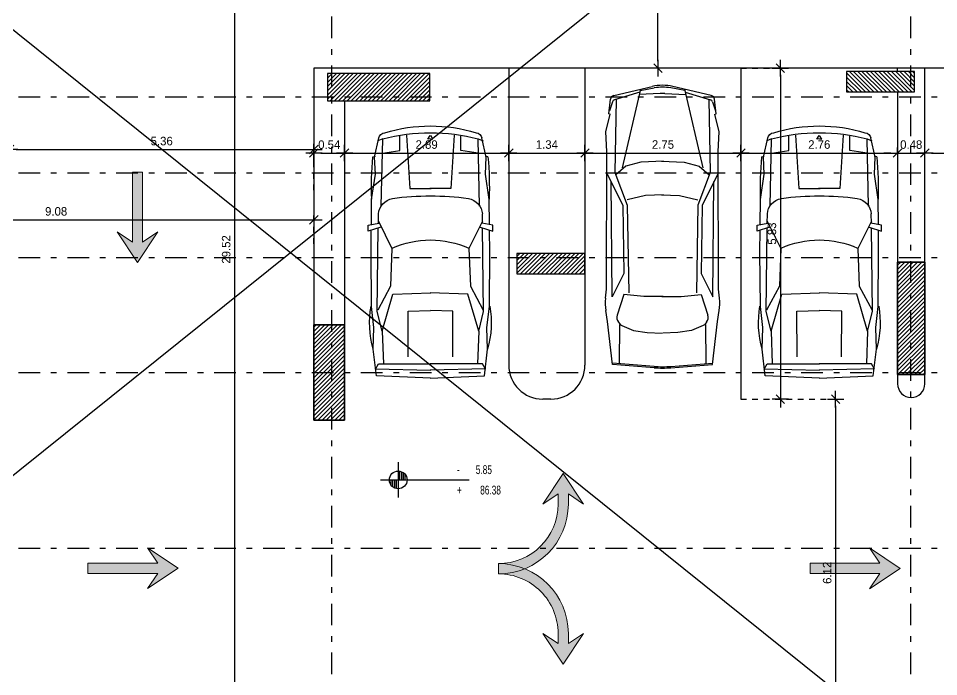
# Model space of a CAD drawing. Extents: x 185 to 567, y -69 to 170.
# Drawn here: x 243.05 to 259.27, y 48.11 to 59.71 of the extents above; entities that cross this region are included whole.
import ezdxf

# ---------------------------------------------------------------- set-up
doc = ezdxf.new("R2010")
doc.units = 0
doc.header["$LTSCALE"] = 0.25
doc.header["$MEASUREMENT"] = 0
doc.header["$PDMODE"] = 35
doc.header["$PDSIZE"] = -1
for name, pattern in [('B4-PLANS$0$DASHDOT', [25.399999999999995, 12.7, -6.349999999999998, 0, -6.349999999999998]), ('B4-PLANS$0$DOT2', [0.125, 0, -0.125]), ('DOT2', [0.125, 0, -0.125])]:
    doc.linetypes.add(name, pattern=pattern)
doc.layers.get('0').update_dxf_attribs({"linetype": 'CONTINUOUS'})
doc.layers.get('Defpoints').update_dxf_attribs({"linetype": 'CONTINUOUS'})
for name, color, linetype in [('A-AX', 1, 'B4-PLANS$0$DASHDOT'), ('A-COL', 11, 'CONTINUOUS'), ('A-IDM', 221, 'CONTINUOUS'), ('A-LVL-50', 4, 'CONTINUOUS'), ('A-PARKING', 2, 'CONTINUOUS'), ('A-PAV', 3, 'CONTINUOUS'), ('A-WL', 7, 'CONTINUOUS')]:
    doc.layers.add(name, color=color, linetype=linetype)
doc.layers.add('A-COLH', color=1, linetype='CONTINUOUS', lineweight=9)
doc.layers.add('A-TRF-MRK-15', color=45, linetype='CONTINUOUS', lineweight=15)
doc.styles.add('B4-PLANS$0$ARABIC', font='xarb.shx', dxfattribs={"width": 0.7})
doc.styles.add('B4-PLANS$0$S100', font='romans.shx', dxfattribs={"width": 0.9})
doc.styles.add('XARAB', font='xarab.shx')
doc.dimstyles.new('DIM100', dxfattribs={"dimtxt": 0.15, "dimasz": 0.12, "dimexe": 0.1, "dimexo": 0, "dimgap": 0.05, "dimtad": 1, "dimzin": 3, "dimdsep": 46, "dimtxsty": 'XARAB', "dimblk": 'DTICK', "dimcen": 0.09, "dimclrd": 256, "dimclre": 4, "dimclrt": 3, "dimadec": 0, "dimazin": 3, "dimtfac": 1, "dimtix": 1, "dimtmove": 2, "dimatfit": 0, "dimldrblk": 'DTICK', "dimfxl": 0.15, "dimtolj": 1, "dimtzin": 3, "dimlwd": -3, "dimlwe": -3, "dimarcsym": 0})

# ---------------------------------------------------------------- blocks, each defined once
blk = doc.blocks.new('col-base-gr')
at = {"layer": 'A-COLH'}
h = blk.add_hatch(dxfattribs=at)
h.set_pattern_fill('ANSI31', color=256, scale=0.35, style=0)
h.set_pattern_definition([(45, (-439.4064858228037, -51.7184621296075), (-0.03093592167691145, 0.03093592167691146), [])])
h.paths.add_polyline_path([(3.973139877876065, 2.253633475464881), (3.973139877876065, 1.853633475464875), (5.473139877876179, 1.853633475464875), (5.473139877876179, 2.253633475464881)])
h = blk.add_hatch(dxfattribs=at)
h.set_pattern_fill('ANSI31', color=256, scale=0.35, angle=90, style=0)
h.set_pattern_definition([(135, (65.24067998220801, -451.608274992918), (-0.03093592167691146, -0.03093592167691145), [])])
h.paths.add_polyline_path([(12.59314114475956, 1.98363347470886), (12.59314114475956, 2.283633474708999), (11.59314114475956, 2.283633474708999), (11.59314114475956, 1.98363347470886)])
h = blk.add_hatch(dxfattribs=at)
h.set_pattern_fill('ANSI31', color=256, scale=0.35, style=0)
h.set_pattern_definition([(45, (6.753141192865655, -0.6863665230436169), (-0.03093592167691145, 0.03093592167691146), [])])
h.paths.add_polyline_path([(6.753141192865655, -0.6863665230436169), (7.753141192865428, -0.6863665230436169), (7.753141192865428, -0.3863665230434705), (6.753141192865655, -0.3863665230434705)])
h = blk.add_hatch(dxfattribs=at)
h.set_pattern_fill('ANSI31', color=256, scale=0.35, style=0)
h.set_pattern_definition([(45, (-443.1412564627859, -52.1548305629743), (-0.03093592167691145, 0.03093592167691146), [])])
h.paths.add_polyline_path([(12.34314122217086, -0.5163665245337157), (12.74314122217095, -0.5163665245337157), (12.74314122217095, -2.166366524535036), (12.34314122217086, -2.166366524535036)])
h = blk.add_hatch(dxfattribs=at)
h.set_pattern_fill('ANSI31', color=256, scale=0.35, style=0)
h.set_pattern_definition([(45, (-519.5762578812181, -52.12759842865125), (-0.03093592167691145, 0.03093592167691146), [])])
h.paths.add_polyline_path([(4.22313991595729, -2.836366372677098), (3.7731399158979, -2.836366372677098), (3.7731399158979, -1.436366372677007), (4.22313991595729, -1.436366372677007)])
at = {"layer": 'A-COL'}
for points in [[(3.973139877876065, 2.253633475464881), (3.973139877876065, 1.853633475464875), (5.473139877876179, 1.853633475464875), (5.473139877876179, 2.253633475464881)], [(12.59314114475956, 1.98363347470886), (12.59314114475956, 2.283633474708999), (11.59314114475956, 2.283633474708999), (11.59314114475956, 1.98363347470886)], [(12.34314122217086, -0.5163665245337157), (12.74314122217095, -0.5163665245337157), (12.74314122217095, -2.166366524535036), (12.34314122217086, -2.166366524535036)], [(4.22313991595729, -2.836366372677098), (3.7731399158979, -2.836366372677098), (3.7731399158979, -1.436366372677007), (4.22313991595729, -1.436366372677007)]]:
    blk.add_lwpolyline(points, close=True, dxfattribs=at)
at = {"layer": 'A-COL', "elevation": 9.566181999999998e-10}
blk.add_lwpolyline([(6.753141192865655, -0.6863665230436169), (7.753141192865428, -0.6863665230436169), (7.753141192865428, -0.3863665230434705), (6.753141192865655, -0.3863665230434705)], close=True, dxfattribs=at)
blk = doc.blocks.new('B4-PLANS$0$AXES-B2')
at = {"layer": 'A-AX', "ltscale": 0.1}
for p, q in [((0.08499775282632527, 10.08499753139811), (0.0849977527664123, -26.23500246860194)), ((8.584997752826325, 10.08499753138407), (8.584997752766412, -26.23500246861597)), ((-29.65500224789287, -6.895002468692773), (30.30499908711977, -6.89500246869278)), ((-29.65500224789287, -8.010002468823558), (30.30499908711977, -8.010002468823565)), ((-29.6550022478242, -9.25500246912543), (30.30499908718843, -9.25500246912545)), ((-29.6550022478242, -10.94500246869279), (30.30499908718843, -10.94500246869278)), ((-29.6550022478242, -13.52500246882349), (30.30499908718843, -13.52500246882349))]:
    blk.add_line(p, q, dxfattribs=at)
blk = doc.blocks.new('DTICK')
for p, q in [((-1.206834481854456, 0), (1.206834481854456, 0)), ((0, 1.206834481708938), (0, -1.206834481708938))]:
    blk.add_line(p, q)
at = {"color": 3}
blk.add_line((-0.6292744717211463, -0.6292744718666654), (0.6292744717211463, 0.6292744718666654), dxfattribs=at)
blk = doc.blocks.new('*D556')
at = {"layer": 'A-IDM', "color": 4, "linetype": 'DOT2', "lineweight": -3, "ltscale": 2, "transparency": 16777216}
for p, q in [((247.4649210386643, 70.39266105848458), (246.7636533272805, 70.39266105848458)), ((247.4649210387554, 40.87728668781604), (246.7636533272805, 40.87728668781604))]:
    blk.add_line(p, q, dxfattribs=at)
at = {"layer": 'A-IDM', "linetype": 'ByBlock', "lineweight": -3, "ltscale": 2, "transparency": 16777216}
blk.add_line((246.8636533272805, 70.27266105848457), (246.8636533272805, 40.99728668781604), dxfattribs=at)
at = {"layer": 'Defpoints', "color": 0, "linetype": 'ByBlock', "ltscale": 2, "transparency": 16777216}
for p in [(247.4649210386643, 70.39266105848458), (246.8636533272805, 40.87728668781604), (247.4649210387554, 40.87728668781604)]:
    blk.add_point(p, dxfattribs=at)
at = {"layer": 'A-IDM', "linetype": 'ByBlock', "lineweight": -3, "ltscale": 2, "transparency": 16777216, "xscale": 0.12, "yscale": 0.12, "zscale": 0.12}
for p, rotation in [((246.8636533272805, 70.39266105848458), 90), ((246.8636533272805, 40.87728668781604), 270)]:
    blk.add_blockref('DTICK', p, dxfattribs=dict(at, rotation=rotation))
at = {"layer": 'A-IDM', "color": 3, "linetype": 'ByBlock', "ltscale": 2, "transparency": 16777216, "insert": (246.7155362012962, 55.63497387315034), "char_height": 0.15, "attachment_point": 5, "rotation": 90, "style": 'XARAB'}
blk.add_mtext('\\A1;29.52', dxfattribs=at)
blk = doc.blocks.new('*D557')
at = {"layer": 'A-IDM', "color": 4, "linetype": 'DOT2', "lineweight": -3, "ltscale": 2, "transparency": 16777216}
for p, q in [((219.1250006571934, 57.79727380984406), (219.1250006571934, 60.70910552295098)), ((279.6263365187397, 57.79728668778125), (279.6263365187397, 60.70910552295098))]:
    blk.add_line(p, q, dxfattribs=at)
at = {"layer": 'A-IDM', "linetype": 'ByBlock', "lineweight": -3, "ltscale": 2, "transparency": 16777216}
blk.add_line((279.5063365187397, 60.60910552295098), (219.2450006571934, 60.60910552295098), dxfattribs=at)
at = {"layer": 'Defpoints', "color": 0, "linetype": 'ByBlock', "ltscale": 2, "transparency": 16777216}
for p in [(219.1250006571934, 60.60910552295098), (219.1250006571934, 57.79727380984406), (279.6263365187397, 57.79728668778125)]:
    blk.add_point(p, dxfattribs=at)
at = {"layer": 'A-IDM', "linetype": 'ByBlock', "lineweight": -3, "ltscale": 2, "transparency": 16777216, "xscale": 0.12, "yscale": 0.12, "zscale": 0.12, "rotation": 180}
blk.add_blockref('DTICK', (219.1250006571934, 60.60910552295098), dxfattribs=at)
at = {"layer": 'A-IDM', "linetype": 'ByBlock', "lineweight": -3, "ltscale": 2, "transparency": 16777216, "xscale": 0.12, "yscale": 0.12, "zscale": 0.12}
blk.add_blockref('DTICK', (279.6263365187397, 60.60910552295098), dxfattribs=at)
at = {"layer": 'A-IDM', "color": 3, "linetype": 'ByBlock', "ltscale": 2, "transparency": 16777216, "insert": (249.3756685879665, 60.75743229460452), "char_height": 0.15, "attachment_point": 5, "style": 'XARAB'}
blk.add_mtext('\\A1;60.50', dxfattribs=at)
blk = doc.blocks.new('B4-PLANS$0$LEV')
for p, q in [((-2.328306e-10, 400), (-2.328306e-10, -400)), ((-400.0000000002328, 0), (1599.999999999767, 0)), ((-160, -119.9999999995343), (-160, 0)), ((-120, -159.9999999995343), (-120, 0)), ((-80, -183.303027797956), (-80, 0)), ((-40, -195.9591794223524), (-40, 0)), ((40, 0), (40, 195.9591794223524)), ((80, 0), (80, 183.303027797956)), ((120, 0), (120, 159.9999999995343)), ((160, 0), (160, 119.9999999995343))]:
    blk.add_line(p, q)
blk.add_circle((0, 0), 200)
at = {"style": 'B4-PLANS$0$S100', "width": 0.9, "flags": 12}
for tag, p in [('L', (299.9999999997672, 131.8313611936755)), ('P', (299.5180907776062, -392.0770567175932))]:
    blk.add_attdef(tag, p, '', height=200, dxfattribs=at)
blk = doc.blocks.new('B4-PLANS$0$CAR')
for p, q in [((1.061780259531432, 0.5645073517487731), (0.8048423464636016, 0.5029767992086818)), ((1.368303965137898, 0.5496473012304932), (1.061780259531432, 0.5645073517487731)), ((3.434550860240307, 0.5562914739567759), (1.368303965137898, 0.5496473012304932)), ((3.572054570974146, 0.5718678424811401), (3.434550860240307, 0.5562914739567759)), ((3.918489419044292, 0.5406600256962975), (3.75461393635937, 0.5673860724636484)), ((0.5217819383399274, 0.4441644290075146), (0.3845913285645821, -0.1310227449199033)), ((0.4688063166229171, 0.05305773326546159), (0.584353842997686, 0.4344085626432843)), ((0.7979690812197333, 0.5236272511764355), (0.5768536269807782, 0.4977524254788932)), ((0.5822205473776307, 0.4102266769748439), (1.6803222215595, 0.4300155483240928)), ((0.6131636219595862, 0.4654532319553937), (0.7526660856545107, 0.5099021082287436)), ((0.8037553723175108, 0.4964982746298574), (0.7979690812197333, 0.5236272511764355)), ((1.584912897749945, 0.2632062869174092), (1.713411302553197, 0.4160398306403295)), ((1.6803222215595, 0.4300155483240928), (2.170889971037894, 0.2444895480477953)), ((1.699890302713662, 0.5461976748046027), (2.173510997601134, 0.3087790508304238)), ((3.54832493448145, 0.471344010224243), (1.815004175267035, 0.4884348291765832)), ((3.200907638252751, 0.297391003504913), (3.54832493448145, 0.471344010224243)), ((4.569307402531756, 0.4663759174163715), (3.918489419044292, 0.5406600256962975)), ((4.596652569025174, -0.1599069539603875), (4.549657929412035, 0.4652606082892135)), ((4.616385881347213, -0.1599069539603875), (4.569307402531756, 0.4663759174163715)), ((0.4242004530720322, 0.04518349828373402), (1.607085289819985, 0.3194530690377633)), ((2.173510997601134, 0.3087790508304238), (3.200907638252751, 0.297391003504913)), ((3.513728376338065, 0.2959515316158559), (3.825356156779129, 0.3955432683890763)), ((3.542525257806695, -0.00748403649760121), (3.513728376338065, 0.2959515316158559)), ((3.930391841152442, 0.3761899603302368), (3.972913869126181, 0.343533173538674)), ((3.964549444781021, 0.3628765977142621), (4.553775823734654, 0.3653220622987305)), ((3.964549444781021, 0.3628765977142621), (4.056192268941473, 0.1509449754964862)), ((1.523605061622064, 0.03800162322170308), (1.584912897749945, 0.2632062869174092)), ((2.025859595121041, -0.03054111726271458), (2.089144280833239, 0.2458290550013658)), ((2.170889971037894, 0.2444895480477953), (3.490155069370161, 0.2228717139023502)), ((4.056192268941473, 0.1509449754964862), (4.087424280692098, -0.05671502636226933)), ((0.4460312161404119, 0.04974811237991617), (0.4063322751999578, -0.1633028682325062)), ((0.4887626977614588, -0.2501888454505092), (0.5055696608723252, 0.06344195466829206)), ((1.507233913318714, -0.3020188325521076), (1.523605061622064, 0.03800162322170308)), ((2.016566870514559, -0.2989045572714986), (2.025859595121041, -0.03054111726271458)), ((3.545726565455816, -0.2955913690523175), (3.542525257806695, -0.00748403649760121)), ((4.087424280692098, -0.05671502636226933), (4.095114262018114, -0.2792242658049418)), ((1.507233913318714, -0.2705704641705324), (1.523605061622064, -0.6105909199442294)), ((2.016566870514559, -0.2736847394510846), (2.025859595121041, -0.5420481794599823)), ((0.4460312161404119, -0.6223374091025562), (0.4063322751999721, -0.4092864236208129)), ((0.4887626977614588, -0.3224004512721876), (0.5055696608723252, -0.6360312513908752)), ((3.545726565455816, -0.2769979276703793), (3.542525257806695, -0.565105260224982)), ((4.087424280692098, -0.5158742703604275), (4.095114262018114, -0.2933650309176983)), ((4.596652569025174, -0.4126823246740514), (4.549657929412035, -1.037849905011797)), ((4.616385881347213, -0.4126823246740514), (4.569307402531756, -1.038965214139012)), ((0.5217819383399274, -1.016753725730155), (0.3845913285645821, -0.4415665518026799)), ((2.025859595121041, -0.5420481794599823), (2.089144280833239, -0.8184183517240058)), ((4.056192268941473, -0.7235342722191263), (4.087424280692098, -0.5158742703604275)), ((0.4242004530720465, -0.617772795006374), (1.607085289819999, -0.8920423657603465)), ((0.4688063166229313, -0.6256470299881016), (0.5843538429977002, -1.006997859365867)), ((1.523605061622064, -0.6105909199442294), (1.584912897749945, -0.8357955836401061)), ((3.542525257806695, -0.565105260224982), (3.513728376338065, -0.8685408283384959)), ((1.680322221559514, -1.002604845046733), (2.170889971037894, -0.8170788447704354)), ((2.170889971037894, -0.8170788447704354), (3.490155069370161, -0.7954610106249334)), ((3.964549444781021, -0.9354658944369021), (4.056192268941473, -0.7235342722191263)), ((1.584912897749945, -0.8357955836401061), (1.713411302553197, -0.9886291273629695)), ((1.699890302713655, -1.118786971527129), (2.173510997601134, -0.881368347553007)), ((2.173510997601134, -0.881368347553007), (3.200907638252751, -0.869980300227553)), ((3.200907638252751, -0.869980300227553), (3.54832493448145, -1.043933306946826)), ((3.513728376338065, -0.8685408283384959), (3.825356156779129, -0.9681325651117163)), ((3.930391841152442, -0.9487792570528768), (3.972913869126181, -0.9161224702613708)), ((3.964549444781021, -0.9354658944369021), (4.553775823734654, -0.9379113590213706)), ((0.7979690812197333, -1.096216547899019), (0.5768536269807782, -1.070341722201476)), ((0.5822205473776307, -0.9828159736975408), (1.680322221559514, -1.002604845046733)), ((0.6131636219595862, -1.038042528678091), (0.7526660856545249, -1.082491404951384)), ((0.8037553723175108, -1.069087571352497), (0.7979690812197333, -1.096216547899019)), ((1.061780259531432, -1.137096648471413), (0.8048423464636159, -1.075566095931265)), ((3.54832493448145, -1.043933306946826), (1.815004175267049, -1.061024125899223)), ((4.569307402531756, -1.038965214139012), (3.918489419044285, -1.113249322418881)), ((1.368303965137898, -1.122236597953133), (1.061780259531432, -1.137096648471413)), ((3.4345508602403, -1.128880770679416), (1.368303965137898, -1.122236597953133)), ((3.572054570974139, -1.14445713920378), (3.4345508602403, -1.128880770679416)), ((3.918489419044285, -1.113249322418881), (3.754613936359362, -1.139975369186232))]:
    blk.add_line(p, q)
at = {"extrusion": (0, 0, -1)}
for centre, major_axis, ratio, start_param, end_param in [((3.64711003181587, -0.3043784254887214), (-3.165804214530963e-13, -0.8804871326393938), 0.8695652173913695, 3.043405387678706, 3.282468493353385), ((0.5833126610306465, 0.4247554410774228), (-1.27573082633191e-13, -0.07337392771994843), 0.8695652173913965, 1.838504133491438, 3.040185582570168), ((0.624520875228967, 0.4183131771465014), (-2.52196702202082e-13, -0.04891595181331088), 0.8695652173912728, 1.90608486009829, 2.871307999127722), ((3.859523347261714, 0.2541535563562434), (-1.174111896316714e-13, -0.1467478554399181), 0.8695652173905469, 2.870531892785258, 3.730395654951746), ((0.8768371100903636, -0.28629464836132), (-1.078256978575788e-13, 0.5869914217595751), 0.8695652173913857, 4.444681173686482, 4.980096787083319), ((0.9054293441036805, -0.2862946459267164), (-1.06522315074194e-13, 0.5869914217596031), 0.8695652173913319, 4.501295647162134, 4.923482313607662), ((0.9982235122742509, -0.28629464836132), (-1.049582557338965e-13, 0.5869914217583194), 0.8695652173932458, 4.650840194541818, 4.773937766227972), ((3.325325780247049, -0.286294639317191), (-2.696619744870922e-15, 1.46747855439917), 0.8695652173912434, 1.484563748705992, 1.657028904883803), ((3.345059092569095, -0.286294639317191), (-2.696619744870922e-15, 1.46747855439917), 0.8695652173912434, 1.484563748705992, 1.657028904883803), ((3.859523347261714, -0.8267428530788834), (-1.173786050620866e-13, 0.1467478554399181), 0.869565217390547, 2.55278965222784, 3.412653414394329), ((0.5833126610306607, -0.9973447378000628), (-1.275893749179834e-13, 0.07337392771994843), 0.8695652173913964, 3.242999724609419, 4.444681173688149), ((0.6245208752289813, -0.9909024738691414), (-2.52207563725277e-13, 0.04891595181331088), 0.869565217391273, 3.411877308051865, 4.377100447081297), ((3.64711003181587, -0.2682108712338049), (-3.175579585406597e-13, 0.880487132639452), 0.8695652173913413, 3.000716813826206, 3.239779919500879)]:
    blk.add_ellipse(centre, major_axis=major_axis, ratio=ratio, start_param=start_param, end_param=end_param, dxfattribs=at)
blk = doc.blocks.new('A$C091474F8')
for p, q in [((-0.1090848759173078, 0.217856318120468), (-0.120587832241652, 0.1581003524866169)), ((-0.07233580031836873, 0.2179073505583133), (-0.1090848759173078, 0.217856318120468)), ((-0.09613471390482431, 0.1479966142874503), (-0.07233580031836873, 0.2179073505583133)), ((-0.5235941407633558, 0.1817987659033982), (-0.6422109048318401, 0.1580807555959645)), ((-0.6366531832541202, 0.137090638169262), (-0.6232261043840275, 0.1640274708640881)), ((-0.525416758228598, 0.190666718514084), (-0.5293810651015711, 0.1774460030837659)), ((-0.42058258051987, 0.1779591491248702), (-0.5235941407633558, 0.1817987659033982)), ((-0.2658309011763276, 0.1989925305447642), (-0.42058258051987, 0.1779591491248702)), ((-0.1124767913342399, 0.2002358755688292), (-0.2658309011763276, 0.1989925305447642)), ((-0.1199965134917633, 0.1611721561082824), (-0.1781091950576315, 0.1605446663483008)), ((-0.1317737167524715, 0.161044988091799), (0.03356969669780874, 0.08554025501782903)), ((0.4194131335313855, 0.1669965996001856), (-0.09154493304060551, 0.1614793709004303)), ((0.05748553542686352, 0.2016138745900093), (-0.0782570521750543, 0.2005133180348437)), ((0.3884120166161491, 0.1993579689860852), (0.05748553542686352, 0.2016138745900093)), ((0.2654582259954008, 0.09364657424757539), (0.4123562343852445, 0.1646334062609611)), ((0.5178672702421512, 0.1859604691000811), (0.3884120166161491, 0.1993579689860852)), ((0.5394734338039715, 0.140189812615219), (0.4194131335313855, 0.1669965996001856)), ((0.6492907250864146, 0.189220487992003), (0.5178672702421512, 0.1859604691000811)), ((0.8144144053460298, 0.1718898537566389), (0.6492907250864146, 0.189220487992003)), ((0.7725879444285848, 0.1779867999498421), (0.7393018168744732, 0.1611047605445961)), ((0.7393018168744732, 0.1611047605445961), (0.7393452512146297, -0.1308970178098932)), ((0.7713194779685768, 0.1788901898559025), (0.7791723383902056, -0.1312037715777343)), ((0.8269627313138148, -0.1300512246950447), (0.8144144053460298, 0.1718898537566389)), ((-0.2253860609916991, 0.1449206420204199), (-0.6366531832541202, 0.1370906381692656)), ((-0.549600859674559, 0.1374102329339912), (-0.5652159691467684, 0.0405373498427366)), ((0.5394734338039715, 0.140189812615219), (0.3147179752223135, 0.07959461821987901)), ((0.5394734338039715, 0.140189812615219), (0.7393059669869952, 0.1332042506494915)), ((0.03356969669780874, 0.08554025501782903), (0.2654582259954008, 0.09364657424757539)), ((0.3147179752223135, 0.07959461821987901), (0.304872415908223, -0.130776237260342)), ((-0.6585758773206241, 0.003296496464844978), (-0.3323338004594376, -0.01507760899961852)), ((-0.5652159691467684, 0.0405373498427366), (-0.652824004077674, 0.04041569095677033)), ((-0.3323338004594376, -0.01507760899961852), (-0.3330742887904901, -0.1336534694897331)), ((0.4180221831406943, -0.004622035669438418), (0.4134893677782276, -0.1299012827524351)), ((0.6977146804931458, -0.005138785726177986), (0.4180221831406943, -0.004622035669438418)), ((-0.6341527027298639, -0.1156064804899835), (-0.6569456305728707, -0.1277671610431739)), ((-0.6341527027298639, -0.1433467679812317), (-0.6569456305728707, -0.1311860874280413)), ((-0.6372121113488642, -0.128644909034648), (-0.6341527027298639, -0.1156064804899835)), ((-0.6372121113488642, -0.1303083394365672), (-0.6341527027298639, -0.1433467679812317)), ((-0.3323338004594376, -0.2438756394715966), (-0.3330742887904901, -0.125299778981482)), ((0.3147179752223135, -0.3385478666910942), (0.304872415908223, -0.1281770112108731)), ((0.4180221831406943, -0.2543312128017767), (0.4134893677782276, -0.1290519657187801)), ((0.7393018168744732, -0.4200580090158095), (0.7393452512146297, -0.1280562306613184)), ((0.7713194779685768, -0.4378434383271159), (0.7791723383902056, -0.1277494768934808)), ((0.8269627313138148, -0.1289020237761704), (0.8144144053460298, -0.4308431022278523)), ((-0.6585758773206241, -0.2622497449360601), (-0.3323338004594376, -0.2438756394715966)), ((0.6977146804931458, -0.2538144627450336), (0.4180221831406943, -0.2543312128017767)), ((-0.5652159691467684, -0.2994905983139518), (-0.652824004077674, -0.2993689394279855)), ((-0.549600859674559, -0.3963634814052028), (-0.5652159691467684, -0.2994905983139518)), ((-0.1317737167524715, -0.4199982365630124), (0.03356969669780874, -0.3444935034890442)), ((0.03356969669780874, -0.3444935034890442), (0.2654582259954008, -0.352599822718787)), ((0.2654582259954008, -0.352599822718787), (0.4123562343852445, -0.4235866547321763)), ((0.5394734338039715, -0.3991430610864306), (0.3147179752223135, -0.3385478666910942)), ((-0.2253860609916991, -0.403873890491635), (-0.6366531832541202, -0.3960438866404807)), ((-0.6366531832541202, -0.3960438866404807), (-0.6232261043840275, -0.4229807193353032)), ((-0.09613471390482431, -0.4069498627586636), (-0.07233580031836873, -0.4768605990295285)), ((0.5394734338039715, -0.3991430610864306), (0.4194131335313855, -0.4259498480713972)), ((0.5394734338039715, -0.3991430610864306), (0.7393059669869952, -0.3921574991207031)), ((-0.5235941407633558, -0.4407520143746115), (-0.6422109048318401, -0.4170340040671761)), ((-0.525416758228598, -0.4496199669852992), (-0.5293810651015711, -0.4363992515549775)), ((-0.42058258051987, -0.4369123975960854), (-0.5235941407633558, -0.4407520143746115)), ((-0.2658309011763276, -0.4579457790159793), (-0.42058258051987, -0.4369123975960854)), ((-0.1124767913342399, -0.4591891240400425), (-0.2658309011763276, -0.4579457790159793)), ((-0.1199965134917633, -0.4201254045794958), (-0.1781091950576315, -0.4194979148195142)), ((-0.1090848759173078, -0.4768095665916796), (-0.120587832241652, -0.4170536009578303)), ((0.4194131335313855, -0.4259498480713972), (-0.09154493304060551, -0.4204326193716454)), ((0.05748553542686352, -0.4605671230612245), (-0.0782570521750543, -0.4594665665060589)), ((0.3884120166161491, -0.4583112174572985), (0.05748553542686352, -0.4605671230612245)), ((0.5178672702421512, -0.4449137175712945), (0.3884120166161491, -0.4583112174572985)), ((0.6492907250864146, -0.4481737364632163), (0.5178672702421512, -0.4449137175712945)), ((0.8144144053460298, -0.4308431022278523), (0.6492907250864146, -0.4481737364632163)), ((0.7725879444285848, -0.4369400484210573), (0.7393018168744732, -0.4200580090158095)), ((-0.07233580031836873, -0.4768605990295285), (-0.1090848759173078, -0.4768095665916796))]:
    blk.add_line(p, q)
for centre, radius, start, end in [((0.488450504104069, -0.4264051529741888), 0.636289640415968, 75.35802053379699, 99.19455251377043), ((-0.634367958118121, 0.1188571888682191), 0.04, 101.3074511011913, 170.8917830010672), ((-0.338814107057793, -1.991481168651296), 2.19075959129767, 88.1098045635821, 94.91949489840619), ((-0.1717640150388746, 0.05708904323296693), 0.1036500229795051, 93.50969040910374, 166.0719755940319), ((0.08612264881237408, -0.1294766242356076), 0.801519664273324, 161.4743783001317, 198.5256216998681), ((0.2922505574030279, -0.1294766242356076), 0.9663955012275619, 163.9881229363837, 196.0118770636163), ((1.21524093705928, -0.1294766242356076), 1.502569334557885, 171.9076781609537, 188.0923218390463), ((0.4590551900903215, -0.1294766242356076), 0.476965264743996, 153.3754281140504, 206.6245718859495), ((-0.1717640150388746, -0.3160422917041821), 0.1036500229795051, 193.9280244059681, 266.4903095908963), ((-0.6343679581181227, -0.3778104373394342), 0.04, 189.1082169989326, 258.6925488988086), ((-0.338814107057793, 1.732527920180083), 2.19075959129767, 265.0805051015938, 271.8901954364179), ((0.488450504104069, 0.1674519045029754), 0.636289640415968, 260.8054474862295, 284.6419794662031)]:
    blk.add_arc(centre, radius, start, end)
blk = doc.blocks.new('*D209')
at = {"layer": 'A-PAV', "color": 4, "linetype": 'DOT2', "lineweight": -3, "transparency": 16777216}
for p, q in [((248.2609986566573, 57.33368988693785), (248.2609986566573, 57.43368988693785)), ((248.8009986567285, 57.33368988693785), (248.8009986567285, 57.43368988693785))]:
    blk.add_line(p, q, dxfattribs=at)
at = {"layer": 'A-PAV', "linetype": 'ByBlock', "lineweight": -3, "transparency": 16777216}
blk.add_line((248.3809986566573, 57.33368988693785), (248.6809986567285, 57.33368988693785), dxfattribs=at)
at = {"layer": 'Defpoints', "color": 0, "linetype": 'ByBlock', "transparency": 16777216}
for p in [(248.2609986566573, 57.33368988693785), (248.8009986567285, 57.33368988693785), (248.8009986567285, 57.33368988693785)]:
    blk.add_point(p, dxfattribs=at)
at = {"layer": 'A-PAV', "linetype": 'ByBlock', "lineweight": -3, "transparency": 16777216, "xscale": 0.12, "yscale": 0.12, "zscale": 0.12, "rotation": 180}
blk.add_blockref('DTICK', (248.2609986566573, 57.33368988693785), dxfattribs=at)
at = {"layer": 'A-PAV', "linetype": 'ByBlock', "lineweight": -3, "transparency": 16777216, "xscale": 0.12, "yscale": 0.12, "zscale": 0.12}
blk.add_blockref('DTICK', (248.8009986567285, 57.33368988693785), dxfattribs=at)
at = {"layer": 'A-PAV', "color": 3, "linetype": 'ByBlock', "transparency": 16777216, "insert": (248.5309986566929, 57.47976665859139), "char_height": 0.15, "attachment_point": 5, "style": 'XARAB'}
blk.add_mtext('\\A1;0.54', dxfattribs=at)
blk = doc.blocks.new('*D210')
at = {"layer": 'A-PAV', "color": 4, "linetype": 'DOT2', "lineweight": -3, "transparency": 16777216}
for p, q in [((248.8009986567285, 57.33368988693785), (248.8009986567285, 57.43368988693788)), ((251.692998621562, 57.33368988693788), (251.692998621562, 57.43368988693788))]:
    blk.add_line(p, q, dxfattribs=at)
at = {"layer": 'A-PAV', "linetype": 'ByBlock', "lineweight": -3, "transparency": 16777216}
blk.add_line((248.9209986567285, 57.33368988693788), (251.572998621562, 57.33368988693788), dxfattribs=at)
at = {"layer": 'Defpoints', "color": 0, "linetype": 'ByBlock', "transparency": 16777216}
for p in [(248.8009986567285, 57.33368988693785), (251.692998621562, 57.33368988693788, 1.147941839999993e-09), (251.692998621562, 57.33368988693788)]:
    blk.add_point(p, dxfattribs=at)
at = {"layer": 'A-PAV', "linetype": 'ByBlock', "lineweight": -3, "transparency": 16777216, "xscale": 0.12, "yscale": 0.12, "zscale": 0.12, "rotation": 180}
blk.add_blockref('DTICK', (248.8009986567285, 57.33368988693788), dxfattribs=at)
at = {"layer": 'A-PAV', "linetype": 'ByBlock', "lineweight": -3, "transparency": 16777216, "xscale": 0.12, "yscale": 0.12, "zscale": 0.12}
blk.add_blockref('DTICK', (251.692998621562, 57.33368988693788), dxfattribs=at)
at = {"layer": 'A-PAV', "color": 3, "linetype": 'ByBlock', "transparency": 16777216, "insert": (250.2469986391453, 57.48180701292213), "char_height": 0.15, "attachment_point": 5, "style": 'XARAB'}
blk.add_mtext('\\A1;2.89', dxfattribs=at)
blk = doc.blocks.new('*D211')
at = {"layer": 'A-PAV', "color": 4, "linetype": 'DOT2', "lineweight": -3, "transparency": 16777216}
for p, q in [((251.692998621562, 57.33368988693788), (251.692998621562, 57.43368988693788)), ((253.0370001890181, 57.33368988693788), (253.0370001890181, 57.43368988693788))]:
    blk.add_line(p, q, dxfattribs=at)
at = {"layer": 'A-PAV', "linetype": 'ByBlock', "lineweight": -3, "transparency": 16777216}
blk.add_line((251.812998621562, 57.33368988693788), (252.9170001890181, 57.33368988693788), dxfattribs=at)
at = {"layer": 'Defpoints', "color": 0, "linetype": 'ByBlock', "transparency": 16777216}
for p in [(251.692998621562, 57.33368988693788), (253.0370001890181, 57.33368988693788, 1.147941840000009e-09), (253.0370001890181, 57.33368988693788)]:
    blk.add_point(p, dxfattribs=at)
at = {"layer": 'A-PAV', "linetype": 'ByBlock', "lineweight": -3, "transparency": 16777216, "xscale": 0.12, "yscale": 0.12, "zscale": 0.12, "rotation": 180}
blk.add_blockref('DTICK', (251.692998621562, 57.33368988693788), dxfattribs=at)
at = {"layer": 'A-PAV', "linetype": 'ByBlock', "lineweight": -3, "transparency": 16777216, "xscale": 0.12, "yscale": 0.12, "zscale": 0.12}
blk.add_blockref('DTICK', (253.0370001890181, 57.33368988693788), dxfattribs=at)
at = {"layer": 'A-PAV', "color": 3, "linetype": 'ByBlock', "transparency": 16777216, "insert": (252.3649994052901, 57.48180701292213), "char_height": 0.15, "attachment_point": 5, "style": 'XARAB'}
blk.add_mtext('\\A1;1.34', dxfattribs=at)
blk = doc.blocks.new('*D212')
at = {"layer": 'A-PAV', "color": 4, "linetype": 'DOT2', "lineweight": -3, "transparency": 16777216}
for p, q in [((253.0370001890181, 57.33368988693788), (253.0370001890181, 57.43368988693788)), ((255.7850002241846, 57.33368988693788), (255.7850002241846, 57.43368988693788))]:
    blk.add_line(p, q, dxfattribs=at)
at = {"layer": 'A-PAV', "linetype": 'ByBlock', "lineweight": -3, "transparency": 16777216}
blk.add_line((253.1570001890181, 57.33368988693788), (255.6650002241846, 57.33368988693788), dxfattribs=at)
at = {"layer": 'Defpoints', "color": 0, "linetype": 'ByBlock', "transparency": 16777216}
for p in [(253.0370001890181, 57.33368988693788), (255.7850002241846, 57.33368988693788), (255.7850002241846, 57.33368988693788)]:
    blk.add_point(p, dxfattribs=at)
at = {"layer": 'A-PAV', "linetype": 'ByBlock', "lineweight": -3, "transparency": 16777216, "xscale": 0.12, "yscale": 0.12, "zscale": 0.12, "rotation": 180}
blk.add_blockref('DTICK', (253.0370001890181, 57.33368988693788), dxfattribs=at)
at = {"layer": 'A-PAV', "linetype": 'ByBlock', "lineweight": -3, "transparency": 16777216, "xscale": 0.12, "yscale": 0.12, "zscale": 0.12}
blk.add_blockref('DTICK', (255.7850002241846, 57.33368988693788), dxfattribs=at)
at = {"layer": 'A-PAV', "color": 3, "linetype": 'ByBlock', "transparency": 16777216, "insert": (254.4110002066014, 57.48240051685914), "char_height": 0.15, "attachment_point": 5, "style": 'XARAB'}
blk.add_mtext('\\A1;2.75', dxfattribs=at)
blk = doc.blocks.new('*D213')
at = {"layer": 'A-PAV', "color": 4, "linetype": 'DOT2', "lineweight": -3, "transparency": 16777216}
for p, q in [((255.7850002241846, 57.33368988693788), (255.7850002241846, 57.43368988693788)), ((258.5450002241847, 57.33368988693788), (258.5450002241847, 57.43368988693788))]:
    blk.add_line(p, q, dxfattribs=at)
at = {"layer": 'A-PAV', "linetype": 'ByBlock', "lineweight": -3, "transparency": 16777216}
blk.add_line((255.9050002241846, 57.33368988693788), (258.4250002241847, 57.33368988693788), dxfattribs=at)
at = {"layer": 'Defpoints', "color": 0, "linetype": 'ByBlock', "transparency": 16777216}
for p in [(255.7850002241846, 57.33368988693788), (258.5450002241847, 57.33368988693788), (258.5450002241847, 57.33368988693788)]:
    blk.add_point(p, dxfattribs=at)
at = {"layer": 'A-PAV', "linetype": 'ByBlock', "lineweight": -3, "transparency": 16777216, "xscale": 0.12, "yscale": 0.12, "zscale": 0.12, "rotation": 180}
blk.add_blockref('DTICK', (255.7850002241846, 57.33368988693788), dxfattribs=at)
at = {"layer": 'A-PAV', "linetype": 'ByBlock', "lineweight": -3, "transparency": 16777216, "xscale": 0.12, "yscale": 0.12, "zscale": 0.12}
blk.add_blockref('DTICK', (258.5450002241847, 57.33368988693788), dxfattribs=at)
at = {"layer": 'A-PAV', "color": 3, "linetype": 'ByBlock', "transparency": 16777216, "insert": (257.1650002241846, 57.48240051685914), "char_height": 0.15, "attachment_point": 5, "style": 'XARAB'}
blk.add_mtext('\\A1;2.76', dxfattribs=at)
blk = doc.blocks.new('*D214')
at = {"layer": 'A-PAV', "color": 4, "linetype": 'DOT2', "lineweight": -3, "transparency": 16777216}
for p, q in [((258.5450002241847, 57.33368988693788), (258.5450002241847, 57.43368988693788)), ((259.0250002241848, 57.33368988693788), (259.0250002241848, 57.43368988693788))]:
    blk.add_line(p, q, dxfattribs=at)
at = {"layer": 'A-PAV', "linetype": 'ByBlock', "lineweight": -3, "transparency": 16777216}
for p, q in [((258.4250002241847, 57.33368988693788), (258.3050002241847, 57.33368988693788)), ((258.5450002241847, 57.33368988693788), (259.0250002241848, 57.33368988693788)), ((259.1450002241848, 57.33368988693788), (259.2650002241848, 57.33368988693788))]:
    blk.add_line(p, q, dxfattribs=at)
at = {"layer": 'Defpoints', "color": 0, "linetype": 'ByBlock', "transparency": 16777216}
for p in [(258.5450002241847, 57.33368988693788), (259.0250002241848, 57.33368988693788), (259.0250002241848, 57.33368988693788)]:
    blk.add_point(p, dxfattribs=at)
at = {"layer": 'A-PAV', "linetype": 'ByBlock', "lineweight": -3, "transparency": 16777216, "xscale": 0.12, "yscale": 0.12, "zscale": 0.12}
blk.add_blockref('DTICK', (258.5450002241847, 57.33368988693788), dxfattribs=at)
at = {"layer": 'A-PAV', "linetype": 'ByBlock', "lineweight": -3, "transparency": 16777216, "xscale": 0.12, "yscale": 0.12, "zscale": 0.12, "rotation": 180}
blk.add_blockref('DTICK', (259.0250002241848, 57.33368988693788), dxfattribs=at)
at = {"layer": 'A-PAV', "color": 3, "linetype": 'ByBlock', "transparency": 16777216, "insert": (258.7850002241847, 57.48126665859142), "char_height": 0.15, "attachment_point": 5, "style": 'XARAB'}
blk.add_mtext('\\A1;0.48', dxfattribs=at)
blk = doc.blocks.new('*D215')
at = {"layer": 'A-PAV', "color": 4, "linetype": 'DOT2', "lineweight": -3, "transparency": 16777216}
for p, q in [((259.0250002241848, 57.33368988693788), (259.0250002241848, 57.43368988693815)), ((262.0250000999248, 57.33368988693815), (262.0250000999248, 57.43368988693815))]:
    blk.add_line(p, q, dxfattribs=at)
at = {"layer": 'A-PAV', "linetype": 'ByBlock', "lineweight": -3, "transparency": 16777216}
blk.add_line((259.1450002241848, 57.33368988693815), (261.9050000999248, 57.33368988693815), dxfattribs=at)
at = {"layer": 'Defpoints', "color": 0, "linetype": 'ByBlock', "transparency": 16777216}
for p in [(259.0250002241848, 57.33368988693788), (262.0250000999248, 57.33368988693815), (262.0250000999248, 57.33368988693815)]:
    blk.add_point(p, dxfattribs=at)
at = {"layer": 'A-PAV', "linetype": 'ByBlock', "lineweight": -3, "transparency": 16777216, "xscale": 0.12, "yscale": 0.12, "zscale": 0.12, "rotation": 180}
blk.add_blockref('DTICK', (259.0250002241848, 57.33368988693815), dxfattribs=at)
at = {"layer": 'A-PAV', "linetype": 'ByBlock', "lineweight": -3, "transparency": 16777216, "xscale": 0.12, "yscale": 0.12, "zscale": 0.12}
blk.add_blockref('DTICK', (262.0250000999248, 57.33368988693815), dxfattribs=at)
at = {"layer": 'A-PAV', "color": 3, "linetype": 'ByBlock', "transparency": 16777216, "insert": (260.5250001620548, 57.4818070129224), "char_height": 0.15, "attachment_point": 5, "style": 'XARAB'}
blk.add_mtext('\\A1;3.00', dxfattribs=at)
blk = doc.blocks.new('*D1299')
at = {"layer": 'A-IDM', "color": 4, "linetype": 'B4-PLANS$0$DOT2', "lineweight": -3, "transparency": 16777216}
for p, q in [((239.1769986280622, 55.08731882199711), (239.1769986280622, 56.25729159365176)), ((248.2609986566571, 55.73289971216224), (248.2609986566571, 56.25729159365176))]:
    blk.add_line(p, q, dxfattribs=at)
at = {"layer": 'A-IDM', "linetype": 'ByBlock', "lineweight": -3, "transparency": 16777216}
blk.add_line((239.2969986280622, 56.15729159365176), (248.1409986566571, 56.15729159365176), dxfattribs=at)
at = {"layer": 'Defpoints', "color": 0, "linetype": 'ByBlock', "transparency": 16777216}
for p in [(248.2609986566571, 56.15729159365176), (248.2609986566571, 55.73289971216224), (239.1769986280622, 55.08731882199711)]:
    blk.add_point(p, dxfattribs=at)
at = {"layer": 'A-IDM', "linetype": 'ByBlock', "lineweight": -3, "transparency": 16777216, "xscale": 0.12, "yscale": 0.12, "zscale": 0.12, "rotation": 180}
blk.add_blockref('DTICK', (239.1769986280622, 56.15729159365176), dxfattribs=at)
at = {"layer": 'A-IDM', "linetype": 'ByBlock', "lineweight": -3, "transparency": 16777216, "xscale": 0.12, "yscale": 0.12, "zscale": 0.12}
blk.add_blockref('DTICK', (248.2609986566571, 56.15729159365176), dxfattribs=at)
at = {"layer": 'A-IDM', "color": 3, "linetype": 'ByBlock', "transparency": 16777216, "insert": (243.7189986423596, 56.3048683653053), "char_height": 0.15, "attachment_point": 5, "style": 'XARAB'}
blk.add_mtext('\\A1;9.08', dxfattribs=at)
blk = doc.blocks.new('*D1304')
at = {"layer": 'A-IDM', "color": 4, "linetype": 'B4-PLANS$0$DOT2', "lineweight": -3, "transparency": 16777216}
for p, q in [((255.7850002241844, 52.9972866873394), (257.5530934232418, 52.9972866873394)), ((254.9029994025288, 46.87728668783937), (257.5530934232418, 46.87728668783937))]:
    blk.add_line(p, q, dxfattribs=at)
at = {"layer": 'A-IDM', "linetype": 'ByBlock', "lineweight": -3, "transparency": 16777216}
blk.add_line((257.4530934232418, 52.8772866873394), (257.4530934232418, 46.99728668783936), dxfattribs=at)
at = {"layer": 'Defpoints', "color": 0, "linetype": 'ByBlock', "transparency": 16777216}
for p in [(255.7850002241844, 52.9972866873394), (254.9029994025288, 46.87728668783937), (257.4530934232418, 46.87728668783937)]:
    blk.add_point(p, dxfattribs=at)
at = {"layer": 'A-IDM', "linetype": 'ByBlock', "lineweight": -3, "transparency": 16777216, "xscale": 0.12, "yscale": 0.12, "zscale": 0.12}
for p, rotation in [((257.4530934232418, 52.9972866873394), 90), ((257.4530934232418, 46.87728668783937), 270)]:
    blk.add_blockref('DTICK', p, dxfattribs=dict(at, rotation=rotation))
at = {"layer": 'A-IDM', "color": 3, "linetype": 'ByBlock', "transparency": 16777216, "insert": (257.3047666515882, 49.93728668758942), "char_height": 0.15, "attachment_point": 5, "rotation": 90, "style": 'XARAB'}
blk.add_mtext('\\A1;6.12', dxfattribs=at)
blk = doc.blocks.new('*D1305')
at = {"layer": 'A-IDM', "color": 4, "linetype": 'B4-PLANS$0$DOT2', "lineweight": -3, "transparency": 16777216}
for p, q in [((255.1129994143542, 64.50937141931566), (254.2229633000891, 64.50937141931566)), ((256.5665792601643, 58.82928668710093), (254.2229633000891, 58.82928668710093))]:
    blk.add_line(p, q, dxfattribs=at)
at = {"layer": 'A-IDM', "linetype": 'ByBlock', "lineweight": -3, "transparency": 16777216}
blk.add_line((254.3229633000891, 58.94928668710092), (254.3229633000891, 64.38937141931565), dxfattribs=at)
at = {"layer": 'Defpoints', "color": 0, "linetype": 'ByBlock', "transparency": 16777216}
for p in [(254.3229633000891, 64.50937141931566), (255.1129994143542, 64.50937141931566), (256.5665792601643, 58.82928668710093)]:
    blk.add_point(p, dxfattribs=at)
at = {"layer": 'A-IDM', "linetype": 'ByBlock', "lineweight": -3, "transparency": 16777216, "xscale": 0.12, "yscale": 0.12, "zscale": 0.12}
for p, rotation in [((254.3229633000891, 64.50937141931566), 90), ((254.3229633000891, 58.82928668710093), 270)]:
    blk.add_blockref('DTICK', p, dxfattribs=dict(at, rotation=rotation))
at = {"layer": 'A-IDM', "color": 3, "linetype": 'ByBlock', "transparency": 16777216, "insert": (254.1746365284355, 61.66932905320833), "char_height": 0.15, "attachment_point": 5, "rotation": 90, "style": 'XARAB'}
blk.add_mtext('\\A1;5.68', dxfattribs=at)
blk = doc.blocks.new('*D1324')
at = {"layer": 'A-IDM', "color": 4, "linetype": 'B4-PLANS$0$DOT2', "lineweight": -3, "transparency": 16777216}
for p, q in [((255.7850002241844, 58.82928668710091), (256.5789329760998, 58.82928668710091)), ((255.7850002241844, 52.9972866873394), (256.5789329760998, 52.9972866873394))]:
    blk.add_line(p, q, dxfattribs=at)
at = {"layer": 'A-IDM', "linetype": 'ByBlock', "lineweight": -3, "transparency": 16777216}
blk.add_line((256.4789329760998, 58.70928668710091), (256.4789329760998, 53.11728668733939), dxfattribs=at)
at = {"layer": 'Defpoints', "color": 0, "linetype": 'ByBlock', "transparency": 16777216}
for p in [(255.7850002241844, 58.82928668710091), (255.7850002241844, 52.9972866873394), (256.4789329760998, 52.9972866873394)]:
    blk.add_point(p, dxfattribs=at)
at = {"layer": 'A-IDM', "linetype": 'ByBlock', "lineweight": -3, "transparency": 16777216, "xscale": 0.12, "yscale": 0.12, "zscale": 0.12}
for p, rotation in [((256.4789329760998, 58.82928668710091), 90), ((256.4789329760998, 52.9972866873394), 270)]:
    blk.add_blockref('DTICK', p, dxfattribs=dict(at, rotation=rotation))
at = {"layer": 'A-IDM', "color": 3, "linetype": 'ByBlock', "transparency": 16777216, "insert": (256.3308158501155, 55.91328668722019), "char_height": 0.15, "attachment_point": 5, "rotation": 90, "style": 'XARAB'}
blk.add_mtext('\\A1;5.83', dxfattribs=at)
blk = doc.blocks.new('*D1384')
at = {"layer": 'A-IDM', "color": 4, "linetype": 'B4-PLANS$0$DOT2', "lineweight": -3, "transparency": 16777216}
for p, q in [((242.8969986203082, 56.68160994405277), (242.8969986203082, 57.49473656241232)), ((248.2609986566571, 56.68160994405261), (248.2609986566571, 57.49473656241232))]:
    blk.add_line(p, q, dxfattribs=at)
at = {"layer": 'A-IDM', "linetype": 'ByBlock', "lineweight": -3, "transparency": 16777216}
blk.add_line((243.0169986203082, 57.39473656241232), (248.1409986566571, 57.39473656241232), dxfattribs=at)
at = {"layer": 'Defpoints', "color": 0, "linetype": 'ByBlock', "transparency": 16777216}
for p in [(248.2609986566571, 57.39473656241232), (242.8969986203082, 56.68160994405277, -1.573349446757237e-07), (248.2609986566571, 56.68160994405261)]:
    blk.add_point(p, dxfattribs=at)
at = {"layer": 'A-IDM', "linetype": 'ByBlock', "lineweight": -3, "transparency": 16777216, "xscale": 0.12, "yscale": 0.12, "zscale": 0.12, "rotation": 180}
blk.add_blockref('DTICK', (242.8969986203082, 57.39473656241232), dxfattribs=at)
at = {"layer": 'A-IDM', "linetype": 'ByBlock', "lineweight": -3, "transparency": 16777216, "xscale": 0.12, "yscale": 0.12, "zscale": 0.12}
blk.add_blockref('DTICK', (248.2609986566571, 57.39473656241232), dxfattribs=at)
at = {"layer": 'A-IDM', "color": 3, "linetype": 'ByBlock', "transparency": 16777216, "insert": (245.5789986384826, 57.54306333406586), "char_height": 0.15, "attachment_point": 5, "style": 'XARAB'}
blk.add_mtext('\\A1;5.36', dxfattribs=at)
blk = doc.blocks.new('T-MARK')
blk.add_hatch(color=1).paths.add_polyline_path([(0, 0), (600, -900), (150, -600), (149.9999999999873, -2650.226170063223), (-150.0000000000127, -2650.226170063223), (-150, -600), (-600, -900)])
blk.add_lwpolyline([(0, 0), (600, -900), (150, -600), (149.9999999999873, -2650.226170063223), (-150.0000000000127, -2650.226170063223), (-150, -600), (-600, -900)], close=True)
blk = doc.blocks.new('*U1412')
h = blk.add_hatch(color=1)
edge = h.paths.add_edge_path()
edge.add_arc((-0.365441470322935, 1.07655867812241), 0.8751130852099038, -90, 0, ccw=False)
edge.add_line((-0.3654414703229348, 0.2014455929125062), (-0.3654414703229347, 0.05144559288194703))
edge.add_arc((-0.365441470322935, 1.07655867812241), 1.025113085240463, 270, 360)
edge.add_line((0.6596716149175278, 1.07655867812241), (0.6596716149175277, 1.226558678152969))
edge.add_line((0.6596716149175277, 1.226558678152969), (0.8846716149633663, 1.07655867812241))
edge.add_line((0.8846716149633663, 1.07655867812241), (0.5846716149022482, 1.526558678214087))
edge.add_line((0.5846716149022482, 1.526558678214087), (0.2846716148411302, 1.07655867812241))
edge.add_line((0.2846716148411302, 1.07655867812241), (0.5096716148869688, 1.226558678152969))
edge.add_line((0.5096716148869688, 1.226558678152969), (0.5096716148869688, 1.07655867812241))
blk.add_lwpolyline([(0.5096716148869688, 1.07655867812241, -0.414213562373095), (-0.3654414703229348, 0.2014455929125062), (-0.3654414703229347, 0.05144559288194703, 0.414213562373095), (0.6596716149175278, 1.07655867812241), (0.6596716149175277, 1.226558678152969), (0.8846716149633663, 1.07655867812241), (0.5846716149022482, 1.526558678214087), (0.2846716148411302, 1.07655867812241), (0.5096716148869688, 1.226558678152969)], format="xyb", close=True)

msp = doc.modelspace()

# ---------------------------------------------------------------- linework, layer by layer
at = {"layer": 'A-PAV'}
for p, q in [((248.2609986566571, 58.82928668710094), (248.260998656657, 54.3052868702377)), ((262.7870080218879, 58.82928668710091), (248.2609986566571, 58.82928668710094)), ((251.6929986215619, 58.82928668710091, 1.14794184e-09), (251.692998621562, 53.59728668733936, 1.14794184e-09)), ((253.037000189018, 58.82928668710091, 1.14794184e-09), (253.037000189018, 53.59728668733936, 1.14794184e-09)), ((255.7850002241844, 58.82928668710091), (255.7850002241844, 52.9972866873394)), ((255.7850002241844, 58.82928668710091), (255.7850002241844, 52.9972866873394)), ((258.5450002241845, 58.77528630750167), (258.5450002241844, 58.82928668710091)), ((259.0250002241847, 53.26728668733942), (259.0250002241847, 58.82928668710091)), ((258.5450002241845, 58.40328706670004), (258.5450002241845, 53.26728668733942)), ((248.8009986567283, 58.25328650546475), (248.8009986567283, 53.00328706670005)), ((252.437000189018, 52.99728668733936, 1.14794184e-09), (252.2929986215619, 52.99728668733936, 1.14794184e-09))]:
    msp.add_line(p, q, dxfattribs=at)
for centre, radius, start, end in [((252.2929986215619, 53.59728668733936, 1.14794184e-09), 0.5999999999999928, 180, 270), ((252.437000189018, 53.59728668733936, 1.14794184e-09), 0.5999999999999928, 270, 0), ((258.7850002241846, 53.26728668733942), 0.2400000000000887, 180, 0)]:
    msp.add_arc(centre, radius, start, end, dxfattribs=at)
at = {"layer": 'A-WL', "linetype": 'ByBlock'}
for p, q in [((289.2608890903462, 88.82208871849525), (206.4331102740866, 22.33784785242661)), ((206.4331102740866, 88.82208871849525), (289.2608890903462, 22.33784785242661))]:
    msp.add_line(p, q, dxfattribs=at)
for points in [[(248.5009986110308, 58.25328668800797), (250.3009986110309, 58.25328668800797), (250.3009986110309, 58.73328668800797), (248.5009986110308, 58.73328668800797)], [(257.645000131291, 58.40928668710074), (258.845000131291, 58.40928668710074), (258.845000131291, 58.76928668710092), (257.645000131291, 58.76928668710092)], [(258.5450002241845, 53.4292866880081), (259.0250002241847, 53.4292866880081), (259.0250002241847, 55.40928668800967), (258.5450002241845, 55.40928668800967)], [(248.260998656657, 52.62528687023759), (248.8009986567283, 52.62528687023759), (248.8009986567283, 54.3052868702377), (248.260998656657, 54.3052868702377)]]:
    msp.add_lwpolyline(points, close=True, dxfattribs=at)
at = {"layer": 'A-WL', "linetype": 'ByBlock', "elevation": 1.14794184e-09}
msp.add_lwpolyline([(251.8370001890183, 55.20528668979779), (253.037000189018, 55.20528668979779), (253.037000189018, 55.56528668979795), (251.8370001890183, 55.56528668979795)], close=True, dxfattribs=at)

# ---------------------------------------------------------------- block references
at = {"linetype": 'ByBlock', "xscale": 1.2, "yscale": 1.2, "zscale": 1.2}
msp.add_blockref('col-base-gr', (243.7332307575795, 56.02892651745012), dxfattribs=at)
at = {"layer": 'A-AX', "xscale": 1.2, "yscale": 1.2, "zscale": 1.2}
msp.add_blockref('B4-PLANS$0$AXES-B2', (248.4710013076722, 66.59928965043942), dxfattribs=at)
at = {"layer": 'A-LVL-50'}
ref = msp.add_blockref('B4-PLANS$0$LEV', (249.7460245197946, 51.57402210044285), dxfattribs=dict(at, xscale=0.0007799999461894913, yscale=0.0007799999461894913, zscale=0.0007799999461894913))
ref.add_attrib('L', '-       5.85', (250.7806044831109, 51.67685056200796), dxfattribs={"layer": '0', "height": 0.156, "style": 'B4-PLANS$0$ARABIC', "width": 0.7, "flags": 12})
ref.add_attrib('P', '+        86.38', (250.7806044831109, 51.31735763633958), dxfattribs={"layer": '0', "height": 0.156, "style": 'B4-PLANS$0$ARABIC', "width": 0.7, "flags": 12})
at = {"layer": 'A-PARKING', "rotation": 90}
for name, p, xscale, yscale, zscale in [('B4-PLANS$0$CAR', (254.0674705912099, 58.95532464034005), -1.170697673809286, 1.170697673809286, 1.170697673809275), ('A$C091474F8', (249.9049652749022, 55.75053998849245, 1.147941840000001e-09), -2.880000000000007, 3.157405178760348, 3.157405178760349), ('A$C091474F8', (256.7569668775248, 55.75053998849251), -2.880000000000007, 3.157405178760348, 3.157405178760349)]:
    msp.add_blockref(name, p, dxfattribs=dict(at, xscale=xscale, yscale=yscale, zscale=zscale))
at = {"layer": 'A-TRF-MRK-15'}
for name, p, xscale, yscale, zscale, rotation in [('T-MARK', (245.1532573618388, 55.40523763061071), 0.000600000000122236, 0.000600000000122236, 0.000600000000122236, 180), ('T-MARK', (245.8690468277812, 50.01802161668635), 0.000600000000122236, 0.000600000000122236, 0.000600000000122236, 270), ('T-MARK', (258.5917812720211, 50.01617034763501), -0.000600000000122236, 0.0005999999999858119, 0.0006, 270), ('*U1412', (251.9518438363488, 50.16084125161544, 1.400456664415005e-09), -1.2, 1.2, 1.2, 180)]:
    msp.add_blockref(name, p, dxfattribs=dict(at, xscale=xscale, yscale=yscale, zscale=zscale, rotation=rotation))
at = {"layer": 'A-TRF-MRK-15', "xscale": 1.2, "yscale": 1.2, "zscale": 1.2}
msp.add_blockref('*U1412', (251.9518438363488, 49.85737182866217, 1.400456664415005e-09), dxfattribs=at)

# ---------------------------------------------------------------- dimensions: what is measured, and where the dimension line sits
at = {"layer": 'A-IDM', "linetype": 'ByBlock', "ltscale": 2}
dim = msp.add_linear_dim(base=(246.8636533272805, 40.87728668781604), p1=(247.4649210386643, 70.39266105848458), p2=(247.4649210387554, 40.87728668781604), angle=90, dimstyle='DIM100', dxfattribs=at)
dim.commit()
dim.dimension.update_dxf_attribs({"geometry": '*D556', "text_midpoint": (246.7155362012962, 55.63497387315034)})
at = {"layer": 'A-IDM', "linetype": 'ByBlock'}
for base, p1, p2, picture, middle in [((254.3229633000891, 64.50937141931566), (256.5665792601643, 58.82928668710093), (255.1129994143542, 64.50937141931566), '*D1305', (254.1746365284355, 61.66932905320833)), ((256.4789329760998, 52.9972866873394), (255.7850002241844, 58.82928668710091), (255.7850002241844, 52.9972866873394), '*D1324', (256.3308158501155, 55.91328668722019)), ((257.4530934232418, 46.87728668783937), (255.7850002241844, 52.9972866873394), (254.9029994025288, 46.87728668783937), '*D1304', (257.3047666515882, 49.93728668758942))]:
    dim = msp.add_linear_dim(base=base, p1=p1, p2=p2, angle=90, dimstyle='DIM100', override={"dimfxl": 0.15}, dxfattribs=at)
    dim.commit()
    dim.dimension.update_dxf_attribs({"geometry": picture, "text_midpoint": middle})
at = {"layer": 'A-IDM', "linetype": 'ByBlock', "ltscale": 2}
dim = msp.add_linear_dim(base=(219.1250006571934, 60.60910552295098), p1=(279.6263365187397, 57.79728668778125), p2=(219.1250006571934, 57.79727380984406), dimstyle='DIM100', dxfattribs=at)
dim.commit()
dim.dimension.update_dxf_attribs({"geometry": '*D557', "text_midpoint": (249.3756685879665, 60.75743229460452)})
at = {"layer": 'A-IDM', "linetype": 'ByBlock'}
for base, p1, p2, picture, middle in [((248.2609986566571, 57.39473656241232), (242.8969986203082, 56.68160994405277, -1.573349446757237e-07), (248.2609986566571, 56.68160994405261), '*D1384', (245.5789986384826, 57.54306333406586)), ((248.2609986566571, 56.15729159365176), (239.1769986280622, 55.08731882199711), (248.2609986566571, 55.73289971216224), '*D1299', (243.7189986423596, 56.3048683653053))]:
    dim = msp.add_linear_dim(base=base, p1=p1, p2=p2, dimstyle='DIM100', override={"dimfxl": 0.15}, dxfattribs=at)
    dim.commit()
    dim.dimension.update_dxf_attribs({"geometry": picture, "text_midpoint": middle})
at = {"layer": 'A-PAV', "linetype": 'ByBlock'}
for p1, p2, picture, middle in [((248.2609986566573, 57.33368988693785), (248.8009986567285, 57.33368988693785), '*D209', (248.5309986566929, 57.47976665859139)), ((248.8009986567285, 57.33368988693785), (251.692998621562, 57.33368988693788, 1.147941839999993e-09), '*D210', (250.2469986391453, 57.48180701292213)), ((251.692998621562, 57.33368988693788), (253.0370001890181, 57.33368988693788, 1.147941840000009e-09), '*D211', (252.3649994052901, 57.48180701292213)), ((253.0370001890181, 57.33368988693788), (255.7850002241846, 57.33368988693788), '*D212', (254.4110002066014, 57.48240051685914)), ((255.7850002241846, 57.33368988693788), (258.5450002241847, 57.33368988693788), '*D213', (257.1650002241846, 57.48240051685914)), ((258.5450002241847, 57.33368988693788), (259.0250002241848, 57.33368988693788), '*D214', (258.7850002241847, 57.48126665859142)), ((259.0250002241848, 57.33368988693788), (262.0250000999248, 57.33368988693815), '*D215', (260.5250001620548, 57.4818070129224))]:
    dim = msp.add_aligned_dim(p1=p1, p2=p2, distance=0, dimstyle='DIM100', dxfattribs=at)
    dim.commit()
    dim.dimension.update_dxf_attribs({"geometry": picture, "text_midpoint": middle})

doc.saveas('drawing.dxf')
